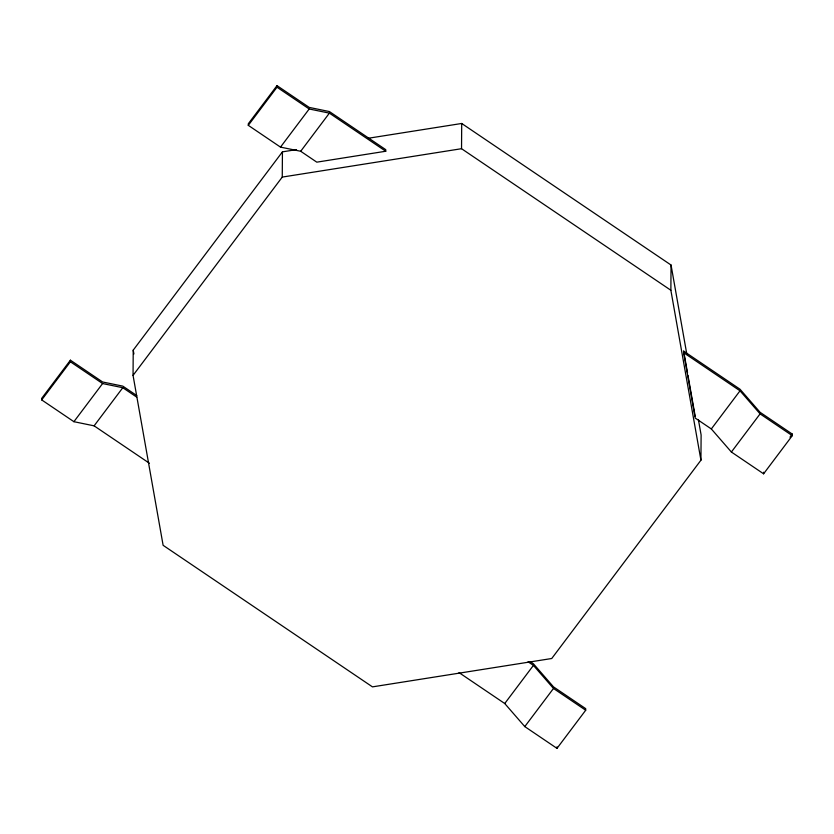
<?xml version="1.0" encoding="UTF-8"?>
<svg xmlns="http://www.w3.org/2000/svg" width="834" height="834" viewBox="0 0 834 834"><rect width="100%" height="100%" fill="white"/><g stroke="black" fill="none" stroke-linecap="round" stroke-linejoin="round"><path stroke-width="1.25" d="M149.401 463.235L94.106 425.84L73.903 421.691L41.7 399.913L41.71 398.339L70.4 360.194L102.613 381.982L122.806 386.132L136.766 395.566M41.7 399.913L70.39 361.779L70.4 360.194M698.402 419.638L701.113 434.973L700.935 460.201L551.733 658.506L372.454 686.872L163.12 545.311L133.054 375.373L133.221 350.144L282.434 151.851L296.518 149.62M248.292 125.34L248.303 123.766L277.003 85.631L309.206 107.409L329.399 111.558L385.756 149.672L385.746 151.246L316.795 162.161L300.699 151.267L280.495 147.118L248.292 125.34L276.992 87.205L277.003 85.631M133.054 375.373L282.257 177.079L282.434 151.851M700.935 460.201L670.87 290.263L461.536 148.702L461.702 123.474L368.232 138.267M459.002 672.6L504.737 703.521L524.794 726.591L556.997 748.369L557.008 746.795M556.997 748.369L585.697 710.234L585.708 708.66L553.505 686.882L533.437 663.812L530.216 661.633M670.87 290.263L671.047 265.035L461.702 123.474M683.661 352.699L683.671 351.124L740.029 389.238L760.097 412.309L792.3 434.087L792.29 435.661L763.6 473.806L731.387 452.018L711.329 428.947L695.222 418.063L683.661 352.699L740.019 390.812L760.087 413.883L792.29 435.661M763.6 473.806L763.61 472.221M73.903 421.691L102.603 383.557L122.796 387.706L136.755 397.14M280.495 147.118L309.195 108.983L329.388 113.132L385.746 151.246M94.106 425.84L122.796 387.706M300.699 151.267L329.388 113.132M504.737 703.521L533.426 665.386L528.058 661.758M711.329 428.947L740.019 390.812M524.794 726.591L553.484 688.457L533.426 665.386M731.387 452.018L760.087 413.883M789.975 437.183L792.3 434.087M282.257 177.079L461.536 148.702M276.992 87.205L309.195 108.983M70.39 361.779L102.603 383.557M553.484 688.457L585.697 710.234M671.047 265.035L686.872 354.481M683.671 351.124L687.529 372.913M687.977 375.477L695.233 416.479M133.221 350.144L133.909 353.981"/></g></svg>
